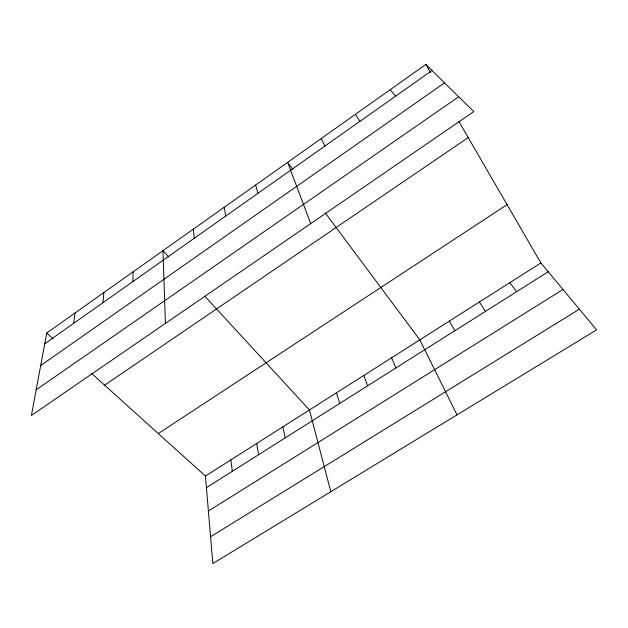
<?xml version="1.0" encoding="UTF-8"?>
<svg xmlns="http://www.w3.org/2000/svg" width="628" height="628" viewBox="0 0 628 628"><rect width="100%" height="100%" fill="white"/><g stroke="black" fill="none" stroke-linecap="round" stroke-linejoin="round"><path stroke-width="0.94" d="M132.861 281.579L133.16 271.798M102.968 302.672L103.856 292.562M73.602 323.404L75.046 312.964M46.731 333.028L31.4 415.461L473.771 111.603L425.831 64.448L46.731 333.028L53.247 338.908M44.729 343.775L431.986 70.501M40.679 365.543L444.538 82.849M36.165 389.831L458.691 96.767M104.601 385.184L468.213 137.571M158.287 433.555L507.079 204.642M205.442 476.048L540.873 262.951L596.6 329.865L212.837 563.552L205.442 476.048L91.602 373.464M206.424 487.666L548.189 271.743M208.394 511.004L562.971 289.484M210.568 536.744L579.385 309.188M168.869 257.088L162.974 250.674L165.407 323.412M204.822 296.196L309.439 409.974L330.807 491.716M390.286 89.631L395.601 96.178M292.844 169.379L287.624 162.369L310.703 223.615M325.218 212.845L419.826 339.85L457.011 414.865M509.873 282.647L516.561 291.73M479.376 302.021L485.452 311.378M355.417 114.335L359.923 121.353M425.831 64.448L430.682 72.817M458.903 121.518L540.873 262.951M449.358 321.089L454.845 330.721M321.198 138.576L324.927 146.049M391.597 357.787L395.962 367.922M363.8 375.442L367.631 385.82M336.412 392.838L339.74 403.435M255.62 185.04L257.896 193.353M282.867 426.859L285.214 437.889M224.188 207.303L225.79 216.008M256.679 443.494L258.555 454.727M230.876 459.884L232.297 471.314M193.314 229.181L194.256 238.255"/></g></svg>
